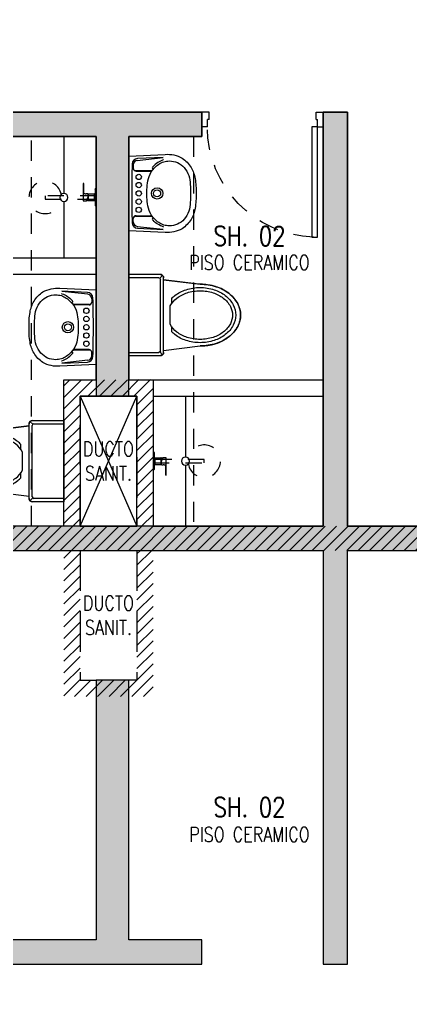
# Model space of a CAD drawing. Header units: millimetres. Extents: x 3765 to 3833, y 1327 to 1657.
# Drawn here: x 3772.45 to 3774.86, y 1485.77 to 1491.86 of the extents above; entities that cross this region are included whole.
import ezdxf
from ezdxf.enums import TextEntityAlignment as Align
from ezdxf.xclip import XClip

# ---------------------------------------------------------------- set-up
doc = ezdxf.new("R2010")
doc.units = ezdxf.units.MM
doc.header["$XCLIPFRAME"] = 2
for name, pattern in [('ACAD_ISO07W100', [3, 0, -3]), ('HIDDEN2', [0.1875, 0.125, -0.0625]), ('X-REF_DP_Arquitectura$0$HIDDEN', [0.375, 0.25, -0.125])]:
    doc.linetypes.add(name, pattern=pattern)
doc.layers.get('0').update_dxf_attribs({"color": 251, "lineweight": 9})
for name, color, linetype, lineweight in [('A-LINEAS', 251, 'Continuous', 13), ('A-MOBILIARIO', 251, 'Continuous', 13), ('A-MURO BAJO', 251, 'Continuous', 13), ('A-MUROS', 251, 'Continuous', 13), ('A-PROYECCIONES', 251, 'HIDDEN2', 13), ('A-SANITARIOS', 251, 'Continuous', 13), ('A-TEXTO-ACABADO PISO', 251, 'Continuous', 13), ('A-TEXTO-AMBIENTE', 251, 'Continuous', 13), ('A_20_Estructuras', 251, 'Continuous', 13), ('A_50_TextoAmbiente', 251, 'Continuous', 13), ('A_50_TextoIndicaciones', 251, 'Continuous', 13), ('A_50_Vigas', 251, 'X-REF_DP_Arquitectura$0$HIDDEN', 13), ('A_60_HatchEstructuras', 251, 'Continuous', 13), ('DLP_VERDE', 251, 'Continuous', 13), ('MURO CF 120', 251, 'Continuous', 13), ('MURO CF 60', 251, 'Continuous', 13)]:
    doc.layers.add(name, color=color, linetype=linetype, lineweight=lineweight)
doc.styles.add('ROMANS', font='romans.shx', dxfattribs={"width": 0.8})
pattern_1 = [(45, (-21.67, -43.67528), (-0.03535534, 0.03535534), [])]

# ---------------------------------------------------------------- blocks, each defined once
blk = doc.blocks.new('A$C9f73720c')
at = {"layer": 'DLP_VERDE'}
h = blk.add_hatch(dxfattribs=at)
h.set_pattern_fill('AR-SAND', color=256, scale=0.0035, angle=215)
h.set_pattern_definition([(252.5, (-226520.54526, -8188080.01937), (0.1028379063742, -0.1371042579803), [0, -0.135128, 0, -0.15113, 0, -0.1444625]), (222.5, (-226520.54526, -8188080.01937), (0.0150241246165, -0.2957586482646), [0, -0.072898, 0, -0.121793, 0, -0.0466725]), (182.5, (-226520.45568, -8188079.95665), (-0.226491538642, -0.159205150185), [0, -0.04445, 0, -0.16002, 0, -0.208915]), (172.5, (-226520.45568, -8188079.95665), (-0.174160637763, -0.217199849944), [0, -0.022225, 0, -0.104902, 0, -0.120015])])
edge = h.paths.add_edge_path()
edge.add_line((36.0209, 135.9696), (35.5631, 133.9244))
edge.add_line((35.5631, 133.9244), (38.2955, 133.3128))
edge.add_line((38.2955, 133.3128), (37.2798, 128.7751))
edge.add_line((37.2798, 128.7751), (36.8412, 128.8732))
edge.add_line((36.8412, 128.8732), (36.2515, 126.2387))
edge.add_line((36.2515, 126.2387), (36.6894, 126.1404))
edge.add_line((36.6894, 126.1404), (36.6799, 126.098))
edge.add_line((36.6799, 126.098), (38.0458, 125.7916))
edge.add_line((38.0458, 125.7916), (40.0797, 134.6873))
edge.add_line((40.0797, 134.6873), (38.1981, 135.1657))
edge.add_arc((40.9333, 145.9234), 11.1, 243.73265, 255.73466, ccw=False)
edge = h.paths.add_edge_path()
edge.add_line((32.713, 135.9476), (33.1708, 137.9891))
edge.add_arc((40.9333, 145.9234), 11.1, 217.64206, 225.62698, ccw=False)
edge.add_arc((31.748, 138.839), 0.5, 37.64475, 127.51284)
edge.add_line((31.4435, 139.2356), (30.7692, 138.7179))
edge.add_line((30.7692, 138.7179), (31.5046, 137.76))
edge.add_line((31.5046, 137.76), (31.3857, 137.6687))
edge.add_line((31.3857, 137.6687), (30.6502, 138.6266))
edge.add_line((30.6502, 138.6266), (29.8568, 138.0175))
edge.add_line((29.8568, 138.0175), (29.5516, 136.6565))
edge.add_line((29.5516, 136.6565), (32.713, 135.9476))
edge = h.paths.add_edge_path()
edge.add_line((33.2972, 137.8674), (32.8593, 135.9147))
edge.add_line((32.8593, 135.9147), (35.712, 135.2762))
edge.add_line((35.712, 135.2762), (35.8827, 136.039))
edge.add_arc((40.9333, 145.9234), 11.1, 226.53294, 242.9345, ccw=False)
blk = doc.blocks.new('ESTRUC_P1')
at = {"layer": 'A_60_HatchEstructuras'}
h = blk.add_hatch(color=256, dxfattribs=at)
h.dxf.hatch_style = 1
h.paths.add_polyline_path([(7.5001, -6.85), (4.65, -6.85), (4.65, -4.3), (4.5, -4.3), (4.5, -6.85), (1.75, -6.85), (1.75, -6.25), (1.6, -6.25), (1.6, -6.85), (-1.15, -6.85), (-1.15, -2.8), (-1.35, -2.8), (-1.35, -11.05), (-1.15, -11.05), (-1.15, -7), (1.6, -7), (1.6, -7.6), (1.75, -7.6), (1.75, -7), (4.5, -7), (4.5, -9.55), (4.65, -9.55), (4.65, -7), (7.5001, -7)])
h.paths.add_polyline_path([(3.3, -4.45), (3.75, -4.45), (3.75, -4.3), (1.6, -4.3), (1.6, -5.5), (1.7468, -5.5), (1.75, -5.5), (1.75, -4.45), (3.1, -4.45), (3.1, -6.05), (3.3, -6.05)], flags=17)
h.paths.add_polyline_path([(3.3, -7.8), (3.1, -7.8), (3.1, -9.4), (1.75, -9.4), (1.75, -8.35), (1.6, -8.35), (1.6, -9.55), (3.75, -9.55), (3.75, -9.4), (3.3, -9.4)], flags=17)
at = {"layer": 'A_20_Estructuras'}
for points in [[(7.5001, -6.85), (4.65, -6.85), (4.65, -4.3), (4.5, -4.3), (4.5, -6.85), (1.75, -6.85), (1.75, -6.25), (1.6, -6.25), (1.6, -6.85), (-1.15, -6.85), (-1.15, -2.8), (-1.35, -2.8), (-1.35, -11.05), (-1.15, -11.05), (-1.15, -7), (1.6, -7), (1.6, -7.6), (1.75, -7.6), (1.75, -7), (4.5, -7), (4.5, -9.55), (4.65, -9.55), (4.65, -7), (7.5001, -7)], [(3.3, -4.45), (3.75, -4.45), (3.75, -4.3), (1.6, -4.3), (1.6, -5.5), (1.7468, -5.5), (1.75, -5.5), (1.75, -4.45), (3.1, -4.45), (3.1, -6.05), (3.3, -6.05)], [(3.3, -7.8), (3.1, -7.8), (3.1, -9.4), (1.75, -9.4), (1.75, -8.35), (1.6, -8.35), (1.6, -9.55), (3.75, -9.55), (3.75, -9.4), (3.3, -9.4)]]:
    blk.add_lwpolyline(points, close=True, dxfattribs=at)
at = {"layer": 'A_50_Vigas', "elevation": 0}
for points in [[(3, -6.85), (3, -6.05), (3.1, -6.05)], [(3, -7), (3, -7.8), (3.1, -7.8)], [(3.35, -7), (3.35, -7.8), (3.3, -7.8)]]:
    blk.add_lwpolyline(points, dxfattribs=at)
at = {"layer": 'A_50_Vigas'}
blk.add_lwpolyline([(3.3, -6.05), (3.35, -6.05), (3.35, -6.85)], dxfattribs=at)
blk = doc.blocks.new('SIFON JET_PLANTA')
at = {"extrusion": (-2.64698e-23, 6.61744e-24, -1)}
for p, q in [((-0.211, 0.2419, 0), (-0.2091, 0.2441, 0)), ((-0.2091, 0.2441, 0), (-0.2077, 0.2455, 0)), ((-0.2077, 0.2455, 0), (-0.2055, 0.247, 0)), ((-0.2055, 0.247, 0), (-0.2007, 0.2492, 0)), ((-0.2007, 0.2492, 0), (-0.195, 0.25, 0)), ((-0.195, 0.25, 0), (-0.195, 0.25, 0)), ((-0.195, 0.25, 0), (-0.1605, 0.25, 0)), ((-0.1605, 0.25, 0), (-0.0975, 0.25, 0)), ((-0.0975, 0.25, 0), (-0.0323, 0.25, 0)), ((-0.0323, 0.25, 0), (0, 0.25, 0)), ((0, 0.25, 0), (0, -0.25, 0)), ((-0.5148, 0.1813, 0), (-0.5079, 0.1829, 0)), ((-0.5079, 0.1829, 0), (-0.5016, 0.1842, 0)), ((-0.5016, 0.1842, 0), (-0.4865, 0.1867, 0)), ((-0.4865, 0.1867, 0), (-0.4763, 0.188, 0)), ((-0.4763, 0.188, 0), (-0.4726, 0.1884, 0)), ((-0.4726, 0.1884, 0), (-0.4636, 0.1892, 0)), ((-0.4636, 0.1892, 0), (-0.4549, 0.1897, 0)), ((-0.4549, 0.1897, 0), (-0.449, 0.1899, 0)), ((-0.449, 0.1899, 0), (-0.44, 0.19, 0)), ((-0.44, 0.19, 0), (-0.4322, 0.191, 0)), ((-0.4322, 0.191, 0), (-0.215, 0.2181, 0)), ((-0.215, 0.2278, 0), (-0.2149, 0.2323, 0)), ((-0.215, 0.2234, 0), (-0.215, 0.2278, 0)), ((-0.215, 0.2181, 0), (-0.215, 0.2234, 0)), ((-0.2149, 0.2323, 0), (-0.2142, 0.2356, 0)), ((-0.2142, 0.2356, 0), (-0.2129, 0.239, 0)), ((-0.2129, 0.239, 0), (-0.211, 0.2419, 0)), ((-0.6326, 0.121, 0), (-0.6299, 0.1235, 0)), ((-0.6299, 0.1235, 0), (-0.6251, 0.1276, 0)), ((-0.6251, 0.1276, 0), (-0.6206, 0.1314, 0)), ((-0.6206, 0.1314, 0), (-0.6168, 0.1344, 0)), ((-0.6168, 0.1344, 0), (-0.6106, 0.1389, 0)), ((-0.6106, 0.1389, 0), (-0.6061, 0.142, 0)), ((-0.6061, 0.142, 0), (-0.6, 0.1461, 0)), ((-0.6, 0.1461, 0), (-0.5963, 0.1484, 0)), ((-0.5963, 0.1484, 0), (-0.5908, 0.1517, 0)), ((-0.5908, 0.1517, 0), (-0.5862, 0.1543, 0)), ((-0.5862, 0.1543, 0), (-0.5794, 0.158, 0)), ((-0.5794, 0.158, 0), (-0.5693, 0.1629, 0)), ((-0.5693, 0.1629, 0), (-0.5517, 0.1703, 0)), ((-0.5517, 0.1703, 0), (-0.5465, 0.1722, 0)), ((-0.5465, 0.1722, 0), (-0.5385, 0.1749, 0)), ((-0.5385, 0.1749, 0), (-0.5346, 0.176, 0)), ((-0.5346, 0.176, 0), (-0.5265, 0.1784, 0)), ((-0.5265, 0.1784, 0), (-0.5216, 0.1797, 0)), ((-0.5216, 0.1797, 0), (-0.5148, 0.1813, 0)), ((-0.6779, 0.0582, 0), (-0.6745, 0.0655, 0)), ((-0.6745, 0.0655, 0), (-0.6722, 0.0699, 0)), ((-0.6745, 0.0655, 0), (-0.6745, 0.0655, 0)), ((-0.6722, 0.0699, 0), (-0.6705, 0.0728, 0)), ((-0.6705, 0.0728, 0), (-0.669, 0.0755, 0)), ((-0.669, 0.0755, 0), (-0.6672, 0.0785, 0)), ((-0.6672, 0.0785, 0), (-0.665, 0.082, 0)), ((-0.665, 0.082, 0), (-0.6634, 0.0845, 0)), ((-0.6634, 0.0845, 0), (-0.6611, 0.088, 0)), ((-0.6611, 0.088, 0), (-0.657, 0.0936, 0)), ((-0.657, 0.0936, 0), (-0.6534, 0.0984, 0)), ((-0.657, 0.0936, 0), (-0.657, 0.0936, 0)), ((-0.6534, 0.0984, 0), (-0.6503, 0.1023, 0)), ((-0.6534, 0.0984, 0), (-0.6534, 0.0984, 0)), ((-0.6503, 0.1023, 0), (-0.6453, 0.108, 0)), ((-0.6453, 0.108, 0), (-0.6386, 0.1152, 0)), ((-0.6386, 0.1152, 0), (-0.6326, 0.121, 0)), ((-0.69, 0, 0), (-0.6899, 0.0044, 0)), ((-0.6899, 0.0044, 0), (-0.6897, 0.0096, 0)), ((-0.6897, 0.0096, 0), (-0.6893, 0.014, 0)), ((-0.6893, 0.014, 0), (-0.6887, 0.0194, 0)), ((-0.6887, 0.0194, 0), (-0.6881, 0.0236, 0)), ((-0.6881, 0.0236, 0), (-0.6872, 0.0284, 0)), ((-0.6881, 0.0236, 0), (-0.6881, 0.0236, 0)), ((-0.6872, 0.0284, 0), (-0.6867, 0.031, 0)), ((-0.6867, 0.031, 0), (-0.6855, 0.0361, 0)), ((-0.6855, 0.0361, 0), (-0.6838, 0.0421, 0)), ((-0.6855, 0.0361, 0), (-0.6855, 0.0361, 0)), ((-0.6838, 0.0421, 0), (-0.6819, 0.048, 0)), ((-0.6838, 0.0421, 0), (-0.6838, 0.0421, 0)), ((-0.6819, 0.048, 0), (-0.6804, 0.0521, 0)), ((-0.6804, 0.0521, 0), (-0.6793, 0.0547, 0)), ((-0.6793, 0.0547, 0), (-0.6779, 0.0582, 0)), ((-0.6899, -0.0065, 0), (-0.69, 0, 0)), ((-0.6896, -0.0111, 0), (-0.6899, -0.0065, 0)), ((-0.6891, -0.0164, 0), (-0.6896, -0.0111, 0)), ((-0.6881, -0.0232, 0), (-0.6891, -0.0164, 0)), ((-0.6876, -0.0264, 0), (-0.6881, -0.0232, 0)), ((-0.687, -0.0296, 0), (-0.6876, -0.0264, 0)), ((-0.6864, -0.0321, 0), (-0.687, -0.0296, 0)), ((-0.6855, -0.0361, 0), (-0.6864, -0.0321, 0)), ((-0.6838, -0.0419, 0), (-0.6855, -0.0361, 0)), ((-0.6827, -0.0457, 0), (-0.6838, -0.0419, 0)), ((-0.6814, -0.0492, 0), (-0.6827, -0.0457, 0)), ((-0.6803, -0.0522, 0), (-0.6814, -0.0492, 0)), ((-0.6792, -0.0551, 0), (-0.6803, -0.0522, 0)), ((-0.6779, -0.0581, 0), (-0.6792, -0.0551, 0)), ((-0.677, -0.0602, 0), (-0.6779, -0.0581, 0)), ((-0.6751, -0.0642, 0), (-0.677, -0.0602, 0)), ((-0.6722, -0.0699, 0), (-0.6751, -0.0642, 0)), ((-0.6706, -0.0727, 0), (-0.6722, -0.0699, 0)), ((-0.6679, -0.0774, 0), (-0.6706, -0.0727, 0)), ((-0.6646, -0.0826, 0), (-0.6679, -0.0774, 0)), ((-0.6623, -0.0862, 0), (-0.6646, -0.0826, 0)), ((-0.6599, -0.0897, 0), (-0.6623, -0.0862, 0)), ((-0.6554, -0.0958, 0), (-0.6599, -0.0897, 0)), ((-0.6494, -0.1032, 0), (-0.6554, -0.0958, 0)), ((-0.6458, -0.1074, 0), (-0.6494, -0.1032, 0)), ((-0.64, -0.1137, 0), (-0.6458, -0.1074, 0)), ((-0.6379, -0.1158, 0), (-0.64, -0.1137, 0)), ((-0.6347, -0.119, 0), (-0.6379, -0.1158, 0)), ((-0.6335, -0.1201, 0), (-0.6347, -0.119, 0)), ((-0.6347, -0.119, 0), (-0.6347, -0.119, 0)), ((-0.6318, -0.1217, 0), (-0.6335, -0.1201, 0)), ((-0.6305, -0.123, 0), (-0.6318, -0.1217, 0)), ((-0.6318, -0.1217, 0), (-0.6318, -0.1217, 0)), ((-0.6288, -0.1244, 0), (-0.6305, -0.123, 0)), ((-0.6276, -0.1255, 0), (-0.6288, -0.1244, 0)), ((-0.6262, -0.1268, 0), (-0.6276, -0.1255, 0)), ((-0.6245, -0.1281, 0), (-0.6262, -0.1268, 0)), ((-0.6235, -0.1291, 0), (-0.6245, -0.1281, 0)), ((-0.6245, -0.1281, 0), (-0.6245, -0.1281, 0)), ((-0.6223, -0.13, 0), (-0.6235, -0.1291, 0)), ((-0.6215, -0.1307, 0), (-0.6223, -0.13, 0)), ((-0.6204, -0.1315, 0), (-0.6215, -0.1307, 0)), ((-0.6193, -0.1324, 0), (-0.6204, -0.1315, 0)), ((-0.6179, -0.1335, 0), (-0.6193, -0.1324, 0)), ((-0.6168, -0.1344, 0), (-0.6179, -0.1335, 0)), ((-0.6153, -0.1355, 0), (-0.6168, -0.1344, 0)), ((-0.6142, -0.1363, 0), (-0.6153, -0.1355, 0)), ((-0.612, -0.1379, 0), (-0.6142, -0.1363, 0)), ((-0.6086, -0.1403, 0), (-0.612, -0.1379, 0)), ((-0.607, -0.1415, 0), (-0.6086, -0.1403, 0)), ((-0.6058, -0.1422, 0), (-0.607, -0.1415, 0)), ((-0.6039, -0.1435, 0), (-0.6058, -0.1422, 0)), ((-0.602, -0.1448, 0), (-0.6039, -0.1435, 0)), ((-0.6004, -0.1458, 0), (-0.602, -0.1448, 0)), ((-0.5987, -0.1469, 0), (-0.6004, -0.1458, 0)), ((-0.5964, -0.1483, 0), (-0.5987, -0.1469, 0)), ((-0.595, -0.1492, 0), (-0.5964, -0.1483, 0)), ((-0.5936, -0.15, 0), (-0.595, -0.1492, 0)), ((-0.5918, -0.1511, 0), (-0.5936, -0.15, 0)), ((-0.5896, -0.1524, 0), (-0.5918, -0.1511, 0)), ((-0.5871, -0.1538, 0), (-0.5896, -0.1524, 0)), ((-0.5833, -0.1559, 0), (-0.5871, -0.1538, 0)), ((-0.5781, -0.1587, 0), (-0.5833, -0.1559, 0)), ((-0.5759, -0.1598, 0), (-0.5781, -0.1587, 0)), ((-0.5738, -0.1608, 0), (-0.5759, -0.1598, 0)), ((-0.5702, -0.1625, 0), (-0.5738, -0.1608, 0)), ((-0.5675, -0.1637, 0), (-0.5702, -0.1625, 0)), ((-0.5659, -0.1645, 0), (-0.5675, -0.1637, 0)), ((-0.5644, -0.1652, 0), (-0.5659, -0.1645, 0)), ((-0.5614, -0.1664, 0), (-0.5644, -0.1652, 0)), ((-0.5598, -0.1671, 0), (-0.5614, -0.1664, 0)), ((-0.5568, -0.1683, 0), (-0.5598, -0.1671, 0)), ((-0.5543, -0.1693, 0), (-0.5568, -0.1683, 0)), ((-0.551, -0.1706, 0), (-0.5543, -0.1693, 0)), ((-0.5491, -0.1713, 0), (-0.551, -0.1706, 0)), ((-0.5465, -0.1722, 0), (-0.5491, -0.1713, 0)), ((-0.5449, -0.1728, 0), (-0.5465, -0.1722, 0)), ((-0.5428, -0.1735, 0), (-0.5449, -0.1728, 0)), ((-0.5412, -0.174, 0), (-0.5428, -0.1735, 0)), ((-0.5385, -0.1749, 0), (-0.5412, -0.174, 0)), ((-0.5352, -0.1759, 0), (-0.5385, -0.1749, 0)), ((-0.5385, -0.1749, 0), (-0.5385, -0.1749, 0)), ((-0.5321, -0.1768, 0), (-0.5352, -0.1759, 0)), ((-0.5296, -0.1775, 0), (-0.5321, -0.1768, 0)), ((-0.5267, -0.1783, 0), (-0.5296, -0.1775, 0)), ((-0.5238, -0.1791, 0), (-0.5267, -0.1783, 0)), ((-0.5267, -0.1783, 0), (-0.5267, -0.1783, 0)), ((-0.5217, -0.1796, 0), (-0.5238, -0.1791, 0)), ((-0.5177, -0.1807, 0), (-0.5217, -0.1796, 0)), ((-0.5151, -0.1813, 0), (-0.5177, -0.1807, 0)), ((-0.5118, -0.1821, 0), (-0.5151, -0.1813, 0)), ((-0.5094, -0.1826, 0), (-0.5118, -0.1821, 0)), ((-0.5066, -0.1832, 0), (-0.5094, -0.1826, 0)), ((-0.5022, -0.184, 0), (-0.5066, -0.1832, 0)), ((-0.4974, -0.1849, 0), (-0.5022, -0.184, 0)), ((-0.495, -0.1854, 0), (-0.4974, -0.1849, 0)), ((-0.4974, -0.1849, 0), (-0.4974, -0.1849, 0)), ((-0.4936, -0.1856, 0), (-0.495, -0.1854, 0)), ((-0.4916, -0.1859, 0), (-0.4936, -0.1856, 0)), ((-0.4884, -0.1864, 0), (-0.4916, -0.1859, 0)), ((-0.4862, -0.1867, 0), (-0.4884, -0.1864, 0)), ((-0.4824, -0.1872, 0), (-0.4862, -0.1867, 0)), ((-0.4812, -0.1874, 0), (-0.4824, -0.1872, 0)), ((-0.4785, -0.1877, 0), (-0.4812, -0.1874, 0)), ((-0.4761, -0.188, 0), (-0.4785, -0.1877, 0)), ((-0.4735, -0.1883, 0), (-0.4761, -0.188, 0)), ((-0.4695, -0.1887, 0), (-0.4735, -0.1883, 0)), ((-0.4651, -0.189, 0), (-0.4695, -0.1887, 0)), ((-0.4639, -0.1891, 0), (-0.4651, -0.189, 0)), ((-0.4651, -0.189, 0), (-0.4651, -0.189, 0)), ((-0.4619, -0.1893, 0), (-0.4639, -0.1891, 0)), ((-0.4592, -0.1894, 0), (-0.4619, -0.1893, 0)), ((-0.4568, -0.1896, 0), (-0.4592, -0.1894, 0)), ((-0.455, -0.1897, 0), (-0.4568, -0.1896, 0)), ((-0.4518, -0.1898, 0), (-0.455, -0.1897, 0)), ((-0.449, -0.1899, 0), (-0.4518, -0.1898, 0)), ((-0.4467, -0.1899, 0), (-0.449, -0.1899, 0)), ((-0.4428, -0.19, 0), (-0.4467, -0.1899, 0)), ((-0.44, -0.19, 0), (-0.4428, -0.19, 0)), ((-0.215, -0.2181, 0), (-0.44, -0.19, 0)), ((-0.215, -0.227, 0), (-0.215, -0.2181, 0)), ((-0.215, -0.23, 0), (-0.215, -0.227, 0)), ((-0.2147, -0.2335, 0), (-0.215, -0.23, 0)), ((-0.2138, -0.2369, 0), (-0.2147, -0.2335, 0)), ((-0.2126, -0.2395, 0), (-0.2138, -0.2369, 0)), ((-0.2138, -0.2369, 0), (-0.2138, -0.2369, 0)), ((-0.2108, -0.2423, 0), (-0.2126, -0.2395, 0)), ((-0.2126, -0.2395, 0), (-0.2126, -0.2395, 0)), ((-0.2091, -0.2441, 0), (-0.2108, -0.2423, 0)), ((-0.2108, -0.2423, 0), (-0.2108, -0.2423, 0)), ((-0.2108, -0.2423, 0), (-0.2108, -0.2423, 0)), ((-0.209, -0.244, 0), (-0.2091, -0.2441, 0)), ((-0.2067, -0.2462, 0), (-0.209, -0.244, 0)), ((-0.209, -0.244, 0), (-0.209, -0.244, 0)), ((-0.2029, -0.2484, 0), (-0.2067, -0.2462, 0)), ((-0.2067, -0.2462, 0), (-0.2067, -0.2462, 0)), ((-0.1995, -0.2495, 0), (-0.2029, -0.2484, 0)), ((-0.2029, -0.2484, 0), (-0.2029, -0.2484, 0)), ((-0.195, -0.25, 0), (-0.1995, -0.2495, 0)), ((0, -0.25, 0), (-0.195, -0.25, 0))]:
    blk.add_line(p, q, dxfattribs=at)
for p, q in [((-0.2091, 0.2441, 0), (-0.1921, 0.2271, 0)), ((-0.195, 0.25, 0), (0, 0.25, 0)), ((0, 0.25, 0), (0, -0.25, 0)), ((-0.215, 0.2181, 0), (-0.44, 0.19, 0)), ((-0.215, -0.23, 0), (-0.215, 0.23, 0)), ((-0.195, -0.22, 0), (-0.195, 0.22, 0)), ((-0.185, 0.23, 0), (0, 0.23, 0)), ((-0.265, 0.0718, 0), (-0.265, 0.1028, 0)), ((-0.255, -0.0562, 0), (-0.255, 0.0562, 0)), ((-0.265, -0.1028, 0), (-0.265, -0.0718, 0)), ((-0.215, -0.2181, 0), (-0.44, -0.19, 0)), ((-0.2091, -0.2441, 0), (-0.1921, -0.2271, 0)), ((0, -0.23, 0), (-0.185, -0.23, 0)), ((0, -0.25, 0), (-0.195, -0.25, 0))]:
    blk.add_line(p, q)
at = {"elevation": 0}
for points in [[(-0.265, 0.1028, 0.0362), (-0.2844, 0.1202, 0.08725), (-0.3535, 0.1565, 0.077598), (-0.44, 0.17, 0.077598), (-0.5265, 0.1565, 0.08725), (-0.5956, 0.1202, 0.105601), (-0.6443, 0.0627, 0.12364), (-0.66, 0, 0.12364), (-0.6443, -0.0627, 0.105601), (-0.5956, -0.1202, 0.08725), (-0.5265, -0.1565, 0.077598), (-0.44, -0.17, 0.077598)], [(-0.255, 0.0562, 0.100268), (-0.2967, 0.1044, 0.08725), (-0.3596, 0.1374, 0.077598), (-0.44, 0.15, 0.077598), (-0.5204, 0.1374, 0.08725), (-0.5833, 0.1044, 0.105601), (-0.6266, 0.0532, 0.12364), (-0.64, 0, 0.12364), (-0.6266, -0.0532, 0.105601), (-0.5833, -0.1044, 0.08725), (-0.5204, -0.1374, 0.077598), (-0.44, -0.15, 0.077598)], [(-0.44, -0.15, 0.077598), (-0.3596, -0.1374, 0.08725), (-0.2967, -0.1044, 0.100268), (-0.255, -0.0562, 0.12364)], [(-0.44, -0.17, 0.077598), (-0.3535, -0.1565, 0.08725), (-0.2844, -0.1202, 0.0362), (-0.265, -0.1028, 0.12364)]]:
    blk.add_lwpolyline(points, format="xyb", dxfattribs=at)
for centre, radius, start, end in [((-0.195, 0.23, 0), 0.02, 90, 180), ((-0.44, -0.1379, 0), 0.3279, 90, 107.47412), ((-0.185, 0.22, 0), 0.01, 90, 180), ((-0.4939, -0.0273, 0), 0.203, 127.23483, 151.40883), ((-0.4613, -0.0702, 0), 0.257, 107.47412, 127.23483), ((-0.544, 0, 0), 0.146, 151.40883, 180), ((-0.544, 0, 0), 0.146, 180, 208.59117), ((-0.4939, 0.0273, 0), 0.203, 208.59117, 232.76517), ((-0.4613, 0.0702, 0), 0.257, 232.76517, 252.52588), ((-0.44, 0.1379, 0), 0.3279, 252.52588, 270), ((-0.195, -0.23, 0), 0.02, 180, 270), ((-0.185, -0.22, 0), 0.01, 180, 270)]:
    blk.add_arc(centre, radius, start, end)
blk = doc.blocks.new('BOWL-ITALGRIF_VARADERO_01')
for p, q in [((-0.2032, -0.1971), (-0.2208, -0.038)), ((0.2032, -0.1971), (0.2208, -0.038)), ((-0.1404, -0.2077), (-0.1424, -0.1083)), ((-0.1375, -0.205), (-0.1375, -0.1117)), ((0.1375, -0.205), (0.1375, -0.1117)), ((0.1404, -0.2077), (0.1424, -0.1083)), ((-0.1753, -0.222), (-0.1544, -0.222)), ((0.1753, -0.222), (0.1544, -0.222))]:
    blk.add_line(p, q)
for points in [[(-0.0917, 0.1589, -0.02989), (-0.0456, 0.1646, -0.007822), (0.0456, 0.1646, -0.02989), (0.0918, 0.1589, -0.091737), (0.1601, 0.1343, -0.112496), (0.2175, 0.0792, -0.147885), (0.2402, -0.0257), (0.23, -0.25), (-0.23, -0.25), (-0.2402, -0.0257, -0.147885), (-0.2175, 0.0792, -0.112496), (-0.1601, 0.1343, -0.091737)], [(-0.0496, -0.1363, -0.062677), (-0.1048, -0.1249, -0.110639), (-0.1576, -0.091, -0.120976), (-0.195, -0.0344, -0.061198), (-0.2, 0, -0.21707), (-0.1593, 0.092, -0.174983), (-0.0545, 0.1298, -0.010618), (0, 0.131, -0.010618), (0.0545, 0.1298, -0.174983), (0.1593, 0.092, -0.21707), (0.2, 0, -0.061198), (0.195, -0.0344, -0.120976), (0.1576, -0.091, -0.110639), (0.1048, -0.1249, -0.062677), (0.0496, -0.1363, -0.017583), (0, -0.138, -0.017583)]]:
    blk.add_lwpolyline(points, format="xyb", close=True)
for points in [[(-0.2216, -0.0381), (-0.2145, -0.1954, 0.390823), (-0.1807, -0.2288, 0.017524), (0.1807, -0.2288, 0.390823), (0.2145, -0.1954), (0.2216, -0.0381)], [(-0.2072, -0.035, 0.005), (-0.2064, -0.038, 0.121292), (-0.166, -0.0996, 0.007977), (-0.1624, -0.1031)], [(0.2072, -0.035, -0.005), (0.2064, -0.038, -0.121292), (0.166, -0.0996, -0.007977), (0.1624, -0.1031)]]:
    blk.add_lwpolyline(points, format="xyb")
for centre, radius in [((0, -0.075), 0.035), ((0, -0.075), 0.0215), ((-0.1015, -0.1885), 0.0165), ((-0.051, -0.1885), 0.0165), ((0, -0.1885), 0.0165), ((0.051, -0.1885), 0.0165), ((0.1015, -0.1885), 0.0165)]:
    blk.add_circle(centre, radius)
for centre, radius, start, end in [((-0.1583, -0.0987), 0.006, 226.64309, 46.64309), ((-0.1404, -0.1083), 0.002, 54.36186, 181.13739), ((-0.1355, -0.1117), 0.002, 56.71088, 180), ((0.1355, -0.1117), 0.002, 0, 123.28912), ((0.1404, -0.1083), 0.002, 358.86261, 125.63814), ((0.1583, -0.0987), 0.006, 133.35691, 313.35691), ((0.1048, -0.1249), 9.094947017729287e-16, 0, 217.6714), ((-0.1753, -0.194), 0.028, 186.31112, 270), ((-0.1545, -0.205), 0.017, 270, 0), ((-0.1544, -0.208), 0.014, 270, 1.13739), ((0.1545, -0.205), 0.017, 180, 270), ((0.1544, -0.208), 0.014, 178.86261, 270), ((0.1753, -0.194), 0.028, 270, 353.68888)]:
    blk.add_arc(centre, radius, start, end)
blk = doc.blocks.new('*U109')
for p, q in [((0.01, 0.705), (0.01, 0.75)), ((0.1, 0.715), (0.1, 0.75)), ((0.055, 0.705), (0.01, 0.705)), ((0.1, 0.715), (0.055, 0.715)), ((0.055, 0.705), (0.055, 0.715)), ((0.055, 0.045), (0.01, 0.045)), ((0.01, 0.045), (0.01, 0)), ((0.055, 0.045), (0.055, 0.035)), ((0.1, 0.035), (0.055, 0.035)), ((0.1, 0.035), (0.1, 0))]:
    blk.add_line(p, q)
blk.add_lwpolyline([(0.78, 0.07), (0.78, 0.035), (0.1, 0.035), (0.1, 0.07)], close=True)
at = {"color": 7, "linetype": 'HIDDEN2'}
blk.add_arc((0.0996, 0.0341), 0.6809, 2.23015, 89.96723, dxfattribs=at)
blk = doc.blocks.new('ducha marsano')
at = {"linetype": 'HIDDEN2', "ltscale": 0.5, "extrusion": (-4.9425e-10, -7.91123e-10, -1)}
for p, q in [((-0.01, 0), (0.01, 0)), ((0.01, 0), (0.01, -0.3155)), ((-0.0205, -0.08), (-0.0205, -0.0601)), ((-0.0155, -0.058), (-0.0157, -0.058)), ((-0.01, -0.3155), (-0.01, 0)), ((0.0225, -0.0515), (-0.0001, -0.0515)), ((0.0225, -0.0515), (0.0225, -0.0627)), ((0.021, -0.0815), (-0.019, -0.0815)), ((0.025, -0.0815), (0.021, -0.0815)), ((0.0225, -0.0682), (0.0225, -0.077)), ((0.0225, -0.077), (0.025, -0.077)), ((0.025, -0.077), (0.0771, -0.077)), ((0.0771, -0.0815), (0.025, -0.0815)), ((0.0771, -0.077), (0.0816, -0.077)), ((0.0816, -0.0815), (0.0771, -0.0815)), ((0.0816, -0.077), (0.082, -0.077)), ((0.082, -0.0815), (0.0816, -0.0815)), ((0.082, -0.077), (0.084, -0.077)), ((0.084, -0.0815), (0.082, -0.0815)), ((0.0855, -0.0785), (0.0855, -0.08)), ((0.01, -0.3155), (-0.01, -0.3155))]:
    blk.add_line(p, q, dxfattribs=at)
for centre, radius, start, end in [((-0.0004, -0.0462), 0.02, 323.95812, 354.92979), ((0.0004, -0.0462), 0.02, 185.07021, 195.2705), ((0.019, -0.08), 0.0015, 270, 360), ((-0.084, -0.0785), 0.0015, 90, 180), ((-0.084, -0.08), 0.0015, 180, 270), ((0, -0.3155), 0.1, 95.73917, 84.26083)]:
    blk.add_arc(centre, radius, start, end, dxfattribs=at)
at = {"linetype": 'HIDDEN2', "ltscale": 0.5, "extrusion": (-4.94252e-10, -7.91124e-10, -1)}
blk.add_ellipse((0, -0.0515), major_axis=(-0.0225, -0.0095), ratio=0.001448, start_param=0.425436, end_param=1.567366, dxfattribs=at)
at = {"linetype": 'HIDDEN2', "ltscale": 0.5}
for points, degree in [([(-0.0305, 0), (0, 0), (0.0305, 0)], 2), ([(0.0305, 0), (0.0415, 0), (0.0525, 0)], 2), ([(0.0525, 0), (0.0525, -0.0038), (0.0525, -0.0075)], 2), ([(-0.0525, 0), (-0.0525, -0.0038), (-0.0525, -0.0075)], 2), ([(-0.0525, 0), (-0.0415, 0), (-0.0305, 0)], 2), ([(-0.0525, -0.0075), (-0.0525, -0.0075), (-0.0525, -0.0075)], 2), ([(0.0305, -0.008), (0, -0.008), (-0.0305, -0.008)], 2), ([(-0.0215, -0.008), (-0.0215, -0.0093), (-0.0215, -0.0105)], 2), ([(-0.021, -0.011), (-0.007, -0.011), (0.007, -0.011), (0.021, -0.011)], 3), ([(-0.02, -0.011), (-0.02, -0.0294), (-0.02, -0.0477)], 2), ([(-0.0197, -0.048), (0, -0.048), (0.0197, -0.048)], 2), ([(0.02, -0.011), (0.02, -0.0294), (0.02, -0.0477)], 2), ([(0.0215, -0.008), (0.0215, -0.0093), (0.0215, -0.0105)], 2)]:
    blk.add_open_spline(points, degree=degree, dxfattribs=at)
for points, weights in [([(-0.0525, -0.0075), (-0.0525, -0.0075), (-0.0525, -0.0075)], [1, 0.990847086912, 0.982266230892]), ([(-0.052, -0.008), (-0.0525, -0.008), (-0.0525, -0.0075)], [1, 0.707106781193, 1]), ([(-0.0215, -0.0105), (-0.0215, -0.011), (-0.021, -0.011)], [1, 0.70710678154, 1]), ([(-0.02, -0.0477), (-0.02, -0.048), (-0.0197, -0.048)], [1, 0.707106780138, 1]), ([(0.02, -0.0477), (0.02, -0.048), (0.0197, -0.048)], [1, 0.707106779703, 1]), ([(0.0211, -0.011), (0.0211, -0.011), (0.021, -0.011)], [1, 0.992411795776, 1]), ([(0.052, -0.008), (0.0521, -0.008), (0.0521, -0.008)], [1, 0.992411795771, 1])]:
    blk.add_rational_spline(points, weights, degree=2, dxfattribs=at)
for points, knots in [([(-0.0305, -0.008), (-0.0332, -0.008), (-0.0374, -0.008), (-0.0424, -0.008), (-0.0458, -0.008), (-0.0486, -0.008), (-0.0512, -0.008), (-0.052, -0.008), (-0.052, -0.008)], [0, 0, 0, 0, 8.104572, 12.495263, 16.885954, 21.276645, 25.667336, 33.771908, 33.771908, 33.771908, 33.771908]), ([(0.052, -0.008), (0.052, -0.008), (0.0512, -0.008), (0.0486, -0.008), (0.0458, -0.008), (0.0424, -0.008), (0.0374, -0.008), (0.0332, -0.008), (0.0305, -0.008)], [0, 0, 0, 0, 8.104572, 12.495263, 16.885954, 21.276645, 25.667336, 33.771908, 33.771908, 33.771908, 33.771908]), ([(0.0225, -0.0682), (0.0225, -0.0682), (0.0225, -0.0682), (0.0225, -0.0679), (0.0224, -0.0677), (0.0224, -0.0672), (0.0224, -0.0669), (0.0223, -0.0662), (0.0223, -0.0658), (0.0223, -0.0652), (0.0223, -0.0648), (0.0224, -0.0641), (0.0224, -0.0638), (0.0224, -0.0633), (0.0225, -0.0631), (0.0225, -0.0628), (0.0225, -0.0627), (0.0225, -0.0627)], [0.4148436, 0.4148436, 0.4148436, 0.4148436, 0.5185541, 0.5185541, 0.6222645, 0.6222645, 0.7259759, 0.7259759, 0.8296873, 0.8296873, 0.9333987, 0.9333987, 1.03711, 1.03711, 1.1408205, 1.1408205, 1.2445309, 1.2445309, 1.2445309, 1.2445309])]:
    blk.add_open_spline(points, degree=3, knots=knots, dxfattribs=at)
for points, weights, degree, knots in [([(0.0211, -0.011), (0.0211, -0.011), (0.0211, -0.011), (0.0211, -0.011), (0.0214, -0.0109), (0.0215, -0.0107), (0.0215, -0.0105)], [0.918641037743, 0.918640949346, 0.918640860949, 0.918640772552, 0.789223156395, 0.789223156395, 0.918640772552], 3, [0.1238988, 0.1238988, 0.1238988, 0.1238988, 0.1238993, 0.1238993, 0.1238993, 0.78603, 0.78603, 0.78603, 0.78603]), ([(0.0521, -0.008), (0.0521, -0.008), (0.0521, -0.008), (0.0525, -0.0079), (0.0525, -0.0075)], [0.918641037749, 0.918640905153, 0.918640772558, 0.724517853988, 0.918640772558], 2, [0.1238988, 0.1238988, 0.1238988, 0.1238993, 0.1238993, 0.7860311, 0.7860311, 0.7860311])]:
    blk.add_rational_spline(points, weights, degree=degree, knots=knots, dxfattribs=at)
blk = doc.blocks.new('DPTO 65')
at = {"layer": 'A-LINEAS'}
for p, q in [((-4.25, 2.55), (-4.25, 2.2)), ((-4.25, 2.15), (-4.25, 1.8)), ((-5, 0.95), (-5, 0.575)), ((-4.35, 0.95), (-4.7, 0.15)), ((-4.35, 0.15), (-4.7, 0.95)), ((-5, 0.525), (-5, 0.15))]:
    blk.add_line(p, q, dxfattribs=at)
for centre in [(-4.25, 2.175), (-5, 0.55, 0)]:
    blk.add_circle(centre, 0.025, dxfattribs=at)
at = {"layer": 'A-MURO BAJO'}
for p, q in [((-4.45, 1.8), (-3.1, 1.8)), ((-4.45, 1.7), (-3.1, 1.7)), ((-4.8, 1.05), (-5.85, 1.05)), ((-4.8, 0.95), (-5.85, 0.95))]:
    blk.add_line(p, q, dxfattribs=at)
at = {"layer": 'A-MUROS'}
for p, q in [((-5.85, 2.7), (-6, 2.7)), ((-6, 2.7), (-6, 0.15)), ((-5.85, 0.15), (-5.85, 2.7)), ((-2.95, 2.7), (-5.1, 2.7)), ((-5.1, 2.7), (-5.1, 2.55)), ((-5.1, 2.55), (-4.65, 2.55)), ((-4.65, 2.55), (-4.65, 1.05)), ((-4.45, 1.05), (-4.45, 2.55)), ((-4.45, 2.55), (-3.1, 2.55)), ((-4.65, 1.05), (-4.8, 1.05)), ((-4.8, 1.05), (-4.8, 0.15)), ((-4.25, 1.05), (-4.45, 1.05)), ((-4.25, 0.15), (-4.25, 1.05)), ((-6, 0.15), (-8.8501, 0.15)), ((-4.8, 0.15), (-5.85, 0.15)), ((-4.25, 0.15), (-3.1, 0.15))]:
    blk.add_line(p, q, dxfattribs=at)
at = {"layer": 'A-MUROS', "elevation": 0}
blk.add_lwpolyline([(-4.7, 0.95), (-4.35, 0.95), (-4.35, 0.15), (-4.7, 0.15)], close=True, dxfattribs=at)
at = {"layer": 'A-PROYECCIONES'}
for p, q in [((-5.05, 2.55), (-5.05, 0.15)), ((-4.05, 0.15), (-4.05, 2.55))]:
    blk.add_line(p, q, dxfattribs=at)
at = {"layer": 'A-MOBILIARIO', "rotation": 270}
blk.add_blockref('*U109', (-5.85, 2.71), dxfattribs=at)
at = {"layer": 'A-SANITARIOS'}
for p, xscale, rotation in [((-4.9, 2.2, 0), -1.000000000000028, 90), ((-4.2, 1.375, 0), -1.000000000000002, 270)]:
    blk.add_blockref('BOWL-ITALGRIF_VARADERO_01', p, dxfattribs=dict(at, xscale=xscale, rotation=rotation))
at = {"layer": 'A-SANITARIOS', "extrusion": (7.91123e-10, -4.9425e-10, -1), "xscale": -0.9999999999999712, "rotation": 269.9999992996428}
blk.add_blockref('ducha marsano', (4.45, 2.175, 0), dxfattribs=at)
at = {"layer": 'A-SANITARIOS', "extrusion": (-3.60286e-08, -4.49068e-08, 1), "rotation": 1.331223285225883e-06}
blk.add_blockref('SIFON JET_PLANTA', (-4.65, 1.45, 0), dxfattribs=at)
at = {"layer": 'A-SANITARIOS', "extrusion": (-3.60286e-08, 4.49068e-08, -1), "zscale": -1, "rotation": 1.331223222925989e-06}
blk.add_blockref('SIFON JET_PLANTA', (4.25, 0.55, 0), dxfattribs=at)
at = {"layer": 'A-SANITARIOS', "extrusion": (-7.91123e-10, 4.9425e-10, -1), "xscale": -0.9999999999999727, "rotation": 89.99999929964281}
blk.add_blockref('ducha marsano', (4.8, 0.55, 0), dxfattribs=at)
blk = doc.blocks.new('TF_P1')
at = {"color": 8, "xscale": -1}
blk.add_blockref('DPTO 65', (0, 4.05), dxfattribs=at)
blk = doc.blocks.new('TEXTO AMBIENTES P1')
at = {"layer": 'A-TEXTO-ACABADO PISO', "insert": (4.0448, -5.1808), "char_height": 0.09, "attachment_point": 2, "style": 'ROMANS'}
blk.add_mtext_dynamic_manual_height_columns('PISO CERAMICO', width=1.20225, gutter_width=12.5, heights=[0], dxfattribs=at)
at = {"layer": 'A-TEXTO-ACABADO PISO', "insert": (4.0448, -8.7055), "char_height": 0.09, "attachment_point": 2, "rotation": 0.00002, "style": 'ROMANS'}
blk.add_mtext_dynamic_manual_height_columns('PISO CERAMICO', width=1.20225, gutter_width=12.5, heights=[0], dxfattribs=at)
at = {"layer": 'A-TEXTO-AMBIENTE', "style": 'ROMANS', "width": 0.8}
for p in [(4.0451, -5.1234), (4.0451, -8.6427)]:
    blk.add_text('SH. 02', height=0.12, dxfattribs=at).set_placement(p, align=Align.CENTER)
blk = doc.blocks.new('TEXTO DUCTOS P1')
at = {"layer": 'A_50_TextoIndicaciones', "char_height": 0.09, "width": 0.4157, "attachment_point": 5, "style": 'ROMANS'}
for insert in [(3.175, -6.45), (3.175, -7.4)]:
    blk.add_mtext('\\pxsm1,t16;DUCTO SANIT.', dxfattribs=dict(at, insert=insert))
blk = doc.blocks.new('TORRE F HATCH CORTAFUEGO')
at = {"layer": 'MURO CF 60'}
h = blk.add_hatch(dxfattribs=at)
h.set_pattern_fill('_USER', color=8, scale=0.05, angle=45, pattern_type=0)
h.set_pattern_definition(pattern_1)
h.paths.add_polyline_path([(-43.9, 7.9025), (-44.45, 7.9), (-44.45, 7), (-44.35, 7), (-44.35, 7.8), (-44, 7.8), (-44, 7), (-43.9, 7.0025)])
h.paths.add_polyline_path([(-43.9, 6.85), (-44, 6.85), (-44, 6.05), (-44.35, 6.05), (-44.35, 6.85), (-44.45, 6.85), (-44.45, 5.95), (-43.9, 5.95)])
h = blk.add_hatch(dxfattribs=at)
h.set_pattern_fill('_USER', color=8, scale=0.05, angle=45, pattern_type=0)
h.set_pattern_definition(pattern_1)
h.paths.add_polyline_path([(-40, 7), (-48.7, 7), (-48.7, 6.85), (-40, 6.85)])

msp = doc.modelspace()

# ---------------------------------------------------------------- block references
at = {"color": 7, "linetype": 'ACAD_ISO07W100', "ltscale": 5, "true_color": 0xffffff}
ref = msp.add_blockref('A$C9f73720c', (3908.2809, 1487.3354), dxfattribs=dict(at, rotation=102.6156181418625))
XClip(ref).set_block_clipping_path([(22.1542253106, 140.4101169162), (10.3600901397, 87.7136669306), (29.6608346476, 83.3939150368), (41.4549698184, 136.0903650224)])

# ---------------------------------------------------------------- next in the draw order: block references
at = {"color": 251}
msp.add_blockref('ESTRUC_P1', (3769.8221, 1495.5876), dxfattribs=at)

# ---------------------------------------------------------------- next in the draw order: block references
msp.add_blockref('TF_P1', (3768.4721, 1484.5379), dxfattribs=at)

# ---------------------------------------------------------------- next in the draw order: block references
at = {"layer": 'A_50_TextoAmbiente'}
msp.add_blockref('TEXTO AMBIENTES P1', (3769.8221, 1495.5879), dxfattribs=at)
at = {"layer": 'A_50_TextoIndicaciones'}
msp.add_blockref('TEXTO DUCTOS P1', (3769.8221, 1495.5879), dxfattribs=at)
at = {"layer": 'MURO CF 120', "color": 251}
msp.add_blockref('TORRE F HATCH CORTAFUEGO', (3817.1721, 1481.7379), dxfattribs=at)

doc.saveas('drawing.dxf')
